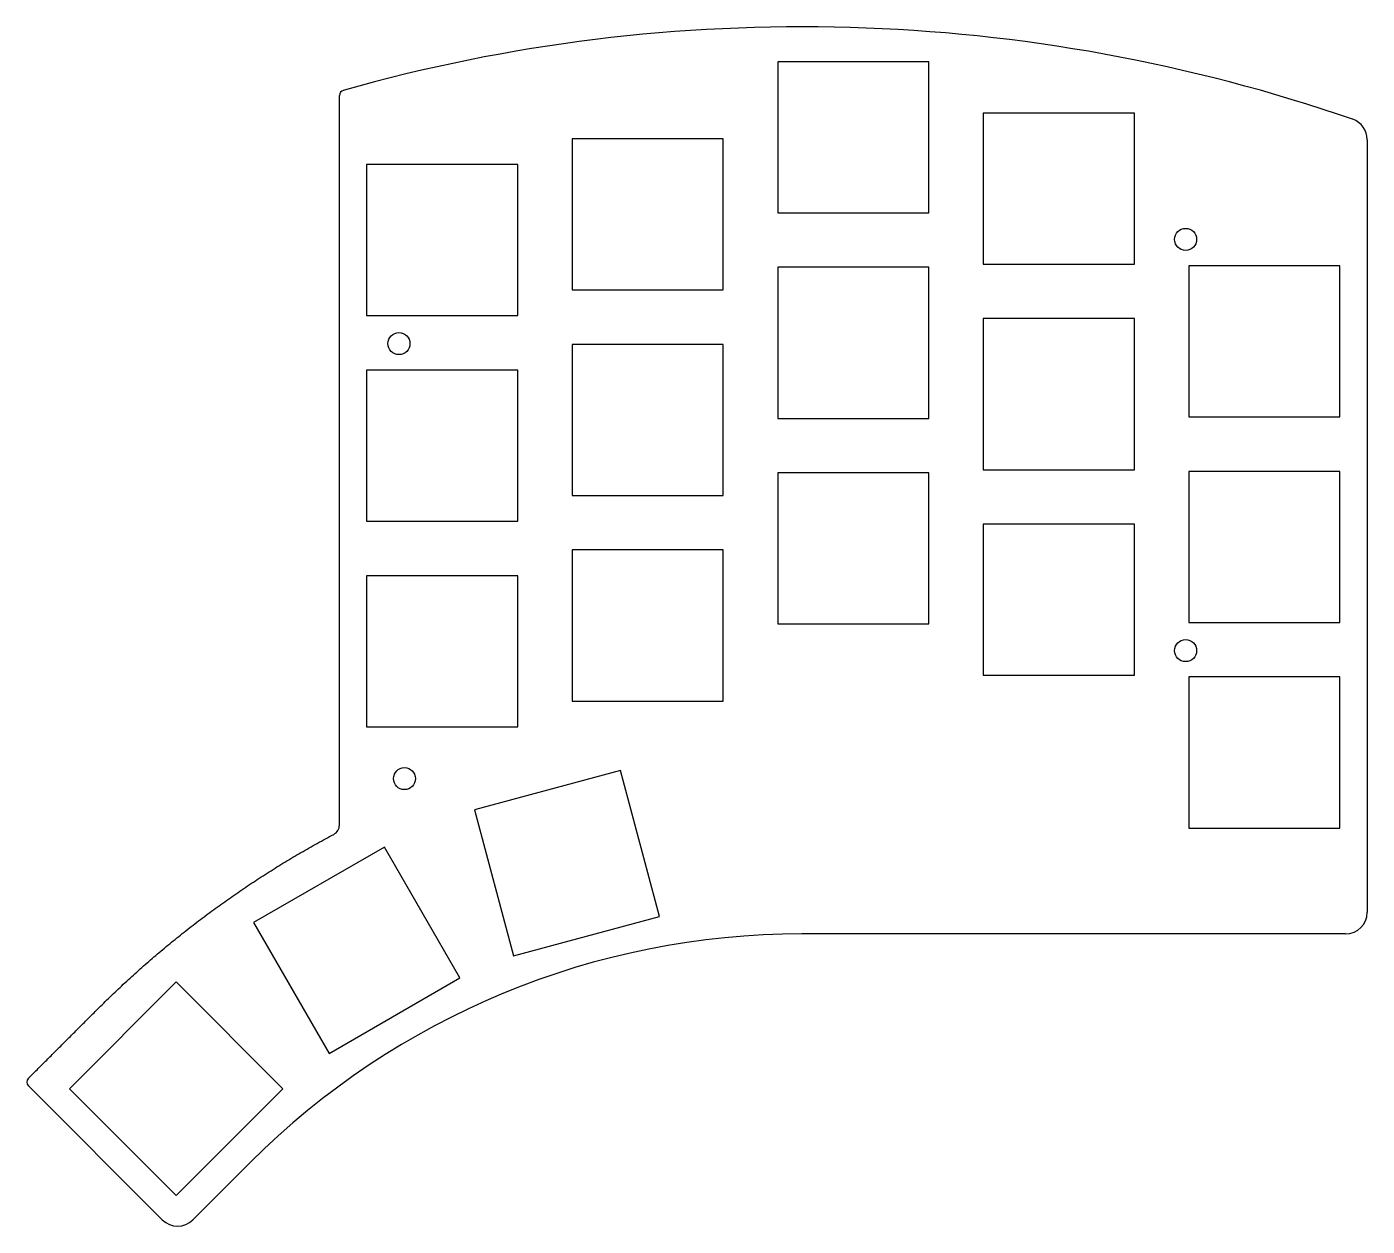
# Model space of a CAD drawing. Header units: millimetres. Extents: x -72 to 52, y 45 to 156.
import ezdxf

# ---------------------------------------------------------------- set-up
doc = ezdxf.new("R2010")
doc.units = ezdxf.units.MM
doc.header["$MEASUREMENT"] = 0
doc.layers.add('no kerf$Plate', color=18, linetype='Continuous', true_color=0x000000)

msp = doc.modelspace()

# ---------------------------------------------------------------- linework, layer by layer
at = {"layer": 'no kerf$Plate'}
for points in [[(-2.24, 139.12), (11.76, 139.12), (11.76, 153.12), (-2.24, 153.12)], [(16.81, 134.36), (30.81, 134.36), (30.81, 148.36), (16.81, 148.36)], [(-21.29, 131.97), (-7.29, 131.97), (-7.29, 145.97), (-21.29, 145.97)], [(-40.34, 129.59), (-26.34, 129.59), (-26.34, 143.59), (-40.34, 143.59)], [(35.86, 120.21), (49.86, 120.21), (49.86, 134.21), (35.86, 134.21)], [(-2.24, 120.07), (11.76, 120.07), (11.76, 134.07), (-2.24, 134.07)], [(16.81, 115.31), (30.81, 115.31), (30.81, 129.31), (16.81, 129.31)], [(-21.29, 112.92), (-7.29, 112.92), (-7.29, 126.92), (-21.29, 126.92)], [(-40.34, 110.54), (-26.34, 110.54), (-26.34, 124.54), (-40.34, 124.54)], [(-2.24, 101.02), (11.76, 101.02), (11.76, 115.02), (-2.24, 115.02)], [(35.86, 101.16), (49.86, 101.16), (49.86, 115.16), (35.86, 115.16)], [(16.81, 96.26), (30.81, 96.26), (30.81, 110.26), (16.81, 110.26)], [(-21.29, 93.88), (-7.29, 93.88), (-7.29, 107.88), (-21.29, 107.88)], [(-40.34, 91.49), (-26.34, 91.49), (-26.34, 105.49), (-40.34, 105.49)], [(35.86, 82.11), (49.86, 82.11), (49.86, 96.11), (35.86, 96.11)], [(-26.72, 70.28), (-13.19, 73.9), (-16.82, 87.43), (-30.34, 83.8)], [(-43.81, 61.22), (-31.69, 68.22), (-38.69, 80.35), (-50.81, 73.35)], [(-57.99, 48.05), (-48.09, 57.95), (-57.99, 67.85), (-67.88, 57.95)]]:
    msp.add_lwpolyline(points, close=True, dxfattribs=at)
for points in [[(52.39, 145.89), (52.39, 74.3)], [(50.39, 72.3), (0, 72.3)], [(-59.27, 45.8), (-71.68, 58.21)], [(-51.12, 51.12), (-56.44, 45.8)]]:
    msp.add_lwpolyline(points, dxfattribs=at)
for centre in [(35.56, 136.65), (-37.34, 127), (35.56, 98.55), (-36.83, 86.69)]:
    msp.add_circle(centre, 1.02, dxfattribs=at)
for centre, radius, start, end in [((0, 0), 156.35, 70.9466, 105.7724), ((-42.36, 149.98), 0.5, 105.7729, 180), ((50.39, 145.89), 2, 0, 70.9466), ((-43.86, 82.4), 1, 298.026, 360), ((50.39, 74.3), 2, 270, 0), ((0, 0), 72.3, 90, 135), ((-71.33, 58.57), 0.5, 135, 225), ((-57.86, 47.22), 2, 225, 315)]:
    msp.add_arc(centre, radius, start, end, dxfattribs=at)
for points in [[(-42.86, 82.4), (-42.86, 116.19), (-42.86, 149.98)], [(-71.68, 58.92), (-68.49, 62.11), (-65.3, 65.3)]]:
    msp.add_open_spline(points, degree=2, dxfattribs=at)
msp.add_rational_spline([(-65.3, 65.3), (-55.56, 75.05), (-43.39, 81.52)], [1.13227142897, 1.09963257633, 1.09171368389], degree=2, dxfattribs=at)

doc.saveas('drawing.dxf')
